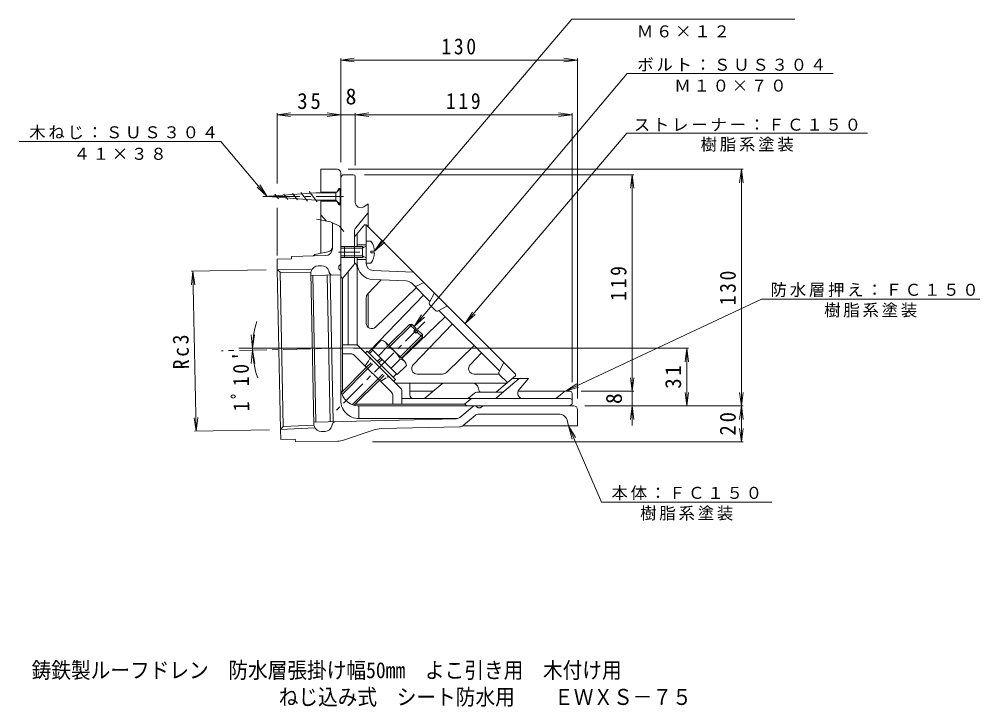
# Model space of a CAD drawing. Units: millimetres, scale not verified. Extents: x -254 to 274, y -412 to 329.
# Drawn here: x -254 to 274, y -412 to -34 of the extents above; entities that cross this region are included whole.
import ezdxf
from ezdxf.enums import TextEntityAlignment as Align

# ---------------------------------------------------------------- set-up
doc = ezdxf.new("R2010")
doc.units = ezdxf.units.MM
doc.header["$LTSCALE"] = 3
doc.linetypes.add('CHAIN1', pattern=[8, 5, -1, 1, -1])
doc.linetypes.add('DASHED1', pattern=[1.8, 1.2, -0.6])
for name, color, linetype, lineweight in [('0-0_通り芯', 3, 'Continuous', 18), ('0-1_躯体', 2, 'Continuous', 18), ('0-2_仕上', 6, 'Continuous', 18), ('0-4_その他', 7, 'Continuous', 18), ('0-5_寸法', 7, 'Continuous', 18), ('0-8', 2, 'Continuous', 18), ('0-9', 4, 'Continuous', 18), ('0-D', 2, 'Continuous', 18)]:
    doc.layers.add(name, color=color, linetype=linetype, lineweight=lineweight)
doc.layers.add('F-5_F-5ﾚｲﾔ', color=2, linetype='Continuous')
doc.styles.add('ＭＳ ゴシック', font='')
doc.styles.get('ＭＳ ゴシック').set_extended_font_data('MS Gothic')

msp = doc.modelspace()

# ---------------------------------------------------------------- linework, layer by layer
at = {"layer": '0-0_通り芯'}
for p, q in [((-88.125, -129.33), (-88.124, -116.379)), ((-79.124, -116.379), (-88.124, -116.379)), ((-77.125, -168.438), (-77.124, -118.379)), ((-79.279, -128.879), (-88.125, -128.879)), ((-79.279, -128.879), (-78.125, -126.88)), ((-77.125, -126.88), (-78.125, -126.88)), ((-78.125, -126.88), (-78.125, -127.872)), ((-88.125, -162.579), (-88.125, -133.43)), ((-79.279, -133.88), (-88.125, -133.88)), ((-79.279, -133.88), (-78.125, -135.879)), ((-78.125, -134.887), (-78.125, -135.879)), ((-77.125, -135.879), (-78.125, -135.879)), ((-84.862, -144.877), (-88.125, -141.379)), ((-81.625, -145.796), (-81.625, -159.839)), ((-91.257, -163.264), (-84.228, -161.726)), ((-104.095, -165.67), (-112.094, -165.833)), ((-111.978, -171.483), (-112.094, -165.833)), ((-85.543, -163.838), (-104.125, -164.216)), ((-104.095, -165.67), (-104.125, -164.216)), ((-77.125, -168.438), (-78.008, -169.49)), ((-110.189, -259.346), (-111.978, -171.483)), ((-111.978, -171.497), (-93.108, -171.703)), ((-111.978, -171.497), (-110.421, -172.993)), ((-108.694, -257.775), (-110.421, -172.993)), ((-110.421, -172.993), (-93.567, -173.176)), ((-93.569, -173.176), (-93.365, -172.4)), ((-93.569, -173.176), (-91.838, -256.904)), ((-87.613, -169.381), (-89.579, -169.421)), ((-83.709, -172.203), (-83.434, -173.096)), ((-78.125, -169.812), (-78.124, -170.922)), ((-77.978, -171.276), (-77.125, -172.129)), ((-77.126, -243.379), (-77.125, -172.129)), ((-93.537, -174.753), (-77.125, -174.419)), ((-90.848, -255.248), (-92.488, -174.732)), ((-82.85, -255.057), (-84.49, -174.569)), ((-81.351, -255.021), (-82.99, -174.538)), ((-76.125, -214.703), (-133.093, -214.703)), ((-2.875, -246.38), (-67.126, -246.38)), ((-67.124, -246.38), (-67.124, -253.38)), ((-11.662, -252.703), (-4.962, -247.081)), ((-2.022, -247.233), (-2.875, -246.38)), ((-0.557, -247.38), (-1.668, -247.38)), ((0.816, -246.38), (-0.236, -247.263)), ((50.875, -246.379), (0.816, -246.38)), ((-3.324, -251.581), (-9.977, -257.165)), ((42.52, -250.879), (-1.395, -250.88)), ((52.875, -248.379), (52.875, -257.379)), ((-110.189, -259.332), (-108.694, -257.775)), ((-110.189, -259.332), (-91.296, -258.356)), ((-108.694, -257.775), (-91.836, -256.904)), ((-91.872, -255.272), (-13.519, -253.404)), ((-91.838, -256.904), (-91.63, -257.58)), ((-81.734, -256.475), (-81.974, -257.383)), ((-67.126, -253.38), (-13.196, -253.379)), ((-54.849, -258.891), (-11.834, -257.866)), ((-10.267, -257.379), (52.875, -257.379)), ((47.44, -254.985), (47.875, -257.379)), ((-110.076, -264.905), (-110.189, -259.346)), ((-85.76, -260.362), (-87.725, -260.402)), ((-59.284, -259.673), (-75.67, -265.197)), ((-110.076, -264.905), (-102.078, -264.742)), ((-102.048, -266.195), (-102.078, -264.742)), ((-102.048, -266.195), (-78.661, -265.719))]:
    msp.add_line(p, q, dxfattribs=at)
at = {"layer": '0-0_通り芯', "linetype": 'CHAIN1'}
for p, q in [((-75.627, -131.38), (-119.932, -131.38)), ((-69.746, -214.573), (-142.681, -216.058))]:
    msp.add_line(p, q, dxfattribs=at)
at = {"layer": '0-0_通り芯'}
for centre, radius, start, end in [((-79.124, -118.379), 2, 0, 90), ((-91.125, -164.255), 1, 97.59474, 163.50537), ((-85.625, -159.839), 4, 271.16687, 359.99925), ((-84.625, -158.753), 3, 277.59456, 359.99953), ((-89.497, -173.42), 4, 91.16704, 165.22115), ((-87.532, -173.38), 4, 17.11235, 91.16702), ((-81.522, -172.508), 2, 197.11235, 271.16702), ((-77.625, -170.922), 0.5, 180.00107, 225), ((-77.624, -169.812), 0.5, 139.99892, 179.99681), ((-67.126, -236.38), 10, 179.9994, 270.00031), ((-67.126, -243.38), 10, 179.99928, 270.00029), ((-3.033, -249.38), 3, 90.00047, 130.00017), ((-1.668, -246.88), 0.5, 225, 269.99893), ((-0.557, -246.88), 0.5, 270.00319, 310.00108), ((50.875, -248.379), 2, 0, 90), ((-13.59, -250.405), 3, 271.3656, 310.00017), ((-1.395, -253.88), 3, 90, 130.00017), ((42.52, -255.879), 5, 10.30144, 90.00029), ((-87.807, -256.403), 4, 197.11235, 271.16628), ((-85.842, -256.363), 4, 271.16629, 345.22115), ((-79.801, -256.985), 2, 91.36562, 165.22299), ((-11.906, -254.866), 3, 271.3656, 310.00017), ((-54.492, -273.887), 15, 91.36559, 108.62988), ((-78.865, -255.721), 10, 271.16663, 288.62988)]:
    msp.add_arc(centre, radius, start, end, dxfattribs=at)
at = {"layer": '0-1_躯体'}
for p, q in [((-76.423, -119.735), (-76.125, -119.379)), ((-70.124, -119.379), (-76.125, -119.379)), ((-69.125, -134.518), (-69.124, -120.38)), ((-77.126, -236.38), (-77.124, -121.663)), ((-64.404, -136.975), (-62.125, -135.379)), ((-62.125, -147.88), (-62.125, -135.379)), ((-62.359, -140.658), (-68.923, -148.481)), ((-69.625, -168.269), (-69.625, -150.409)), ((-69.625, -150.41), (-69.625, -159.749)), ((-69.625, -164.01), (-69.625, -168.269)), ((-69.859, -168.912), (-76.125, -176.379)), ((-73.125, -212.792), (-73.125, -172.804)), ((-76.248, -176.256), (-76.125, -176.379)), ((-76.125, -176.379), (-76.125, -238.267)), ((-62.125, -203.183), (-62.125, -184.681)), ((-68.701, -212.792), (-76.125, -212.792)), ((-67.994, -213.085), (-43.831, -237.248)), ((-71.601, -217.792), (-76.125, -217.792)), ((-49.417, -238.733), (-69.479, -218.671)), ((12.494, -238.412), (20.875, -231.38)), ((17.087, -231.38), (25.875, -231.38)), ((20.78, -237.451), (25.875, -231.38)), ((-39.234, -233.88), (-39.234, -240.38)), ((-21.105, -233.88), (-30.956, -242.146)), ((-48.538, -240.855), (-48.538, -245.379)), ((-43.538, -237.955), (-43.538, -245.379)), ((-37.234, -242.38), (-43.538, -242.38)), ((-26.467, -238.38), (-39.234, -238.38)), ((-31.781, -242.38), (-37.234, -242.38)), ((-4.226, -242.38), (-31.781, -242.38)), ((-6.739, -241.912), (-3.683, -239.348)), ((-4.226, -242.38), (7.038, -242.38)), ((11.209, -238.88), (-2.397, -238.88)), ((23.078, -242.379), (7.038, -242.38)), ((8.323, -241.912), (12.494, -238.412)), ((48.875, -238.379), (20.25, -238.38)), ((48.875, -242.379), (23.078, -242.379)), ((42.502, -241.21), (45.596, -238.613)), ((49.875, -239.379), (49.875, -245.379)), ((-9.125, -245.379), (-69.007, -245.379)), ((-67.124, -246.38), (47.591, -246.379)), ((-6.108, -242.847), (-9.125, -245.379)), ((-9.004, -245.501), (-9.125, -245.379)), ((49.519, -245.677), (49.875, -245.379))]:
    msp.add_line(p, q, dxfattribs=at)
at = {"layer": '0-1_躯体', "linetype": 'CHAIN1'}
for p, q in [((-66.609, -161.88), (-78.302, -161.88)), ((-31.005, -200.259), (-79.475, -248.729))]:
    msp.add_line(p, q, dxfattribs=at)
at = {"layer": '0-1_躯体', "linetype": 'DASHED1'}
for p, q in [((-63.691, -224.46), (-61.317, -220.899)), ((-55.206, -232.945), (-51.645, -230.571))]:
    msp.add_line(p, q, dxfattribs=at)
at = {"layer": '0-1_躯体'}
for centre, radius, start, end in [((-74.124, -121.663), 3, 139.99971, 179.99899), ((-70.124, -120.38), 1, 0, 90), ((-66.125, -134.518), 3, 179.99953, 305.00427), ((-63.125, -140.015), 1, 320.0007, 0), ((-66.625, -150.41), 3, 140.0006, 180), ((-70.625, -168.269), 1, 320.00024, 0), ((-74.125, -174.137), 3, 180, 225.00249), ((-68.701, -213.792), 1, 45, 90), ((-71.601, -220.792), 3, 45, 90), ((-44.538, -237.955), 1, 0, 45), ((-69.126, -238.38), 7, 179.07674, 179.80493), ((-51.538, -240.855), 3, 0, 45), ((-37.234, -240.38), 2, 180, 270), ((-31.599, -241.38), 1, 270, 310.0004), ((-8.024, -240.38), 2, 270, 309.99985), ((-4.822, -244.38), 2, 90, 129.99994), ((-2.397, -240.88), 2, 90, 129.99985), ((7.038, -240.38), 2, 270, 310.00017), ((11.209, -236.88), 2, 270, 310.00017), ((23.078, -239.38), 3, 139.99907, 270), ((39.288, -237.38), 5, 270, 309.99895), ((46.239, -239.379), 1, 90, 129.99886), ((48.875, -239.379), 1, 0, 90), ((48.875, -243.379), 1, 0, 90), ((-6.882, -243.38), 3, 224.9977, 270), ((47.591, -243.379), 3, 270, 309.99908)]:
    msp.add_arc(centre, radius, start, end, dxfattribs=at)
at = {"layer": '0-1_躯体', "linetype": 'DASHED1'}
for centre, start, end in [((-62.149, -220.344), 326.30954, 45.0005), ((-51.09, -231.403), 45, 123.69006)]:
    msp.add_arc(centre, 1, start, end, dxfattribs=at)
at = {"layer": '0-2_仕上'}
for p, q in [((-69.625, -153.434), (-64.125, -146.88)), ((-64.125, -146.88), (-63.125, -146.88)), ((-63.125, -157.88), (-63.125, -146.88)), ((-63.125, -146.88), (18.874, -228.88)), ((-68.125, -158.879), (-68.125, -151.647)), ((-63.125, -157.88), (-68.125, -157.88)), ((-68.125, -213.141), (-68.125, -164.88)), ((-63.125, -165.88), (-68.125, -165.88)), ((-63.125, -168.031), (-63.125, -165.88)), ((-37.125, -172.88), (-59.279, -172.028)), ((-62.283, -184.845), (-54.9, -177.2)), ((-41.233, -177.725), (-59.471, -177.024)), ((-37.89, -179.186), (-28.136, -188.941)), ((-35.082, -180.482), (-31.468, -178.537)), ((-31.612, -178.614), (-31.502, -178.504)), ((-35.622, -181.455), (-58.041, -203.105)), ((-28.349, -189.337), (-25.661, -184.344)), ((-63.125, -186.929), (-63.125, -200.947)), ((-31.61, -185.467), (-61.165, -216.072)), ((-25.354, -193.844), (-28.089, -191.109)), ((-23.582, -194.104), (-18.59, -191.415)), ((-23.186, -193.89), (10.036, -227.112)), ((-19.712, -197.364), (-43.567, -220.4)), ((-15.7, -201.376), (-37.351, -223.796)), ((-19.091, -228.038), (-3.802, -213.274)), ((0.21, -217.286), (-6.077, -223.796)), ((9.822, -227.508), (12.511, -222.516)), ((-21.175, -228.88), (-35.193, -228.88)), ((-3.919, -228.88), (9.796, -228.88)), ((8.567, -238.529), (18.874, -229.88)), ((10.083, -229.28), (14.42, -233.618)), ((18.874, -228.88), (18.874, -229.88)), ((-47.125, -233.88), (13.562, -233.88)), ((-1.367, -237.674), (-1.643, -236.291)), ((0.104, -238.88), (7.603, -238.88))]:
    msp.add_line(p, q, dxfattribs=at)
at = {"layer": '0-2_仕上', "color": 4}
for p, q in [((-60.525, -155.879), (-63.125, -155.879)), ((-63.125, -155.879), (-63.125, -167.879)), ((-75.125, -158.879), (-75.125, -164.88)), ((-65.125, -158.879), (-75.125, -158.879)), ((-65.125, -159.75), (-75.125, -159.75)), ((-65.125, -159.75), (-63.253, -158.697)), ((-65.125, -158.879), (-64.362, -159.32)), ((-65.125, -158.879), (-65.125, -164.88)), ((-60.525, -162.359), (-60.525, -161.401)), ((-58.537, -161.401), (-60.525, -161.401)), ((-58.537, -162.359), (-60.525, -162.359)), ((-65.125, -164.009), (-75.125, -164.009)), ((-65.125, -164.88), (-75.125, -164.88)), ((-65.125, -164.009), (-63.253, -165.062)), ((-65.125, -164.88), (-64.362, -164.439)), ((-60.525, -167.879), (-63.125, -167.879))]:
    msp.add_line(p, q, dxfattribs=at)
at = {"layer": '0-2_仕上'}
for centre, radius, start, end in [((-66.625, -152.193), 1.5, 140.00024, 179.99966), ((-71.125, -170.339), 3, 0, 59.99167), ((-59.125, -168.031), 9, 179.99989, 267.79736), ((-59.125, -168.031), 4, 180, 267.79758), ((-41.425, -182.722), 5, 44.99969, 87.79678), ((-35.793, -179.162), 1.5, 225.00101, 298.30215), ((-60.125, -186.929), 3, 136.00031, 180), ((-27.028, -190.048), 1.5, 151.69917, 225.00067), ((-24.293, -192.783), 1.5, 225.00067, 298.29955), ((-60.125, -200.947), 3, 180, 314.00029), ((-47.125, -212.88), 21, 179.9998, 180.20361), ((-59.007, -218.156), 3, 136.00008, 157.94907), ((-35.193, -225.88), 3, 135.99957, 269.9995), ((-3.919, -225.88), 3, 135.99957, 269.9995), ((-21.175, -225.88), 3, 270, 313.99899), ((11.143, -228.219), 1.5, 151.69922, 224.99966), ((-47.125, -212.88), 21, 269.79643, 269.9998), ((-4.585, -236.88), 3, 11.30984, 90), ((13.562, -232.38), 1.5, 269.99966, 309.99969), ((0.104, -237.38), 1.5, 191.31015, 269.99966), ((7.603, -237.38), 1.5, 269.99966, 309.99969)]:
    msp.add_arc(centre, radius, start, end, dxfattribs=at)
at = {"layer": '0-2_仕上', "color": 4}
for centre, radius, start, end in [((-68.525, -161.88), 10, 2.74562, 36.86987), ((-63.375, -158.48), 0.25, 299.32918, 0), ((-68.525, -161.88), 10, 323.13013, 357.25438), ((-63.375, -165.28), 0.25, 0, 60.67082)]:
    msp.add_arc(centre, radius, start, end, dxfattribs=at)
at = {"layer": '0-4_その他'}
for p, q in [((-77.124, -56.379), (-69.689, -55.4)), ((-77.124, -55.479), (-77.124, -112.379)), ((-77.124, -56.379), (52.875, -56.379)), ((-77.124, -56.379), (-69.689, -57.358)), ((52.875, -56.379), (45.439, -55.4)), ((52.875, -56.379), (45.439, -57.358)), ((52.875, -55.479), (52.875, -242.379)), ((-112.094, -86.379), (-104.658, -85.4)), ((-112.094, -85.479), (-112.094, -124.15)), ((-77.124, -86.379), (-112.094, -86.379)), ((-112.094, -86.379), (-104.658, -87.358)), ((-77.124, -86.379), (-84.56, -85.4)), ((-77.124, -86.379), (-84.56, -87.358)), ((-77.124, -86.379), (49.875, -86.379)), ((-69.124, -86.379), (-61.689, -85.4)), ((-69.124, -86.379), (-61.689, -85.4)), ((-69.124, -85.479), (-69.124, -114.38)), ((-69.124, -86.379), (-61.689, -87.358)), ((-69.124, -86.379), (-61.689, -87.358)), ((49.875, -86.379), (42.439, -85.4)), ((49.875, -86.379), (42.439, -87.358)), ((49.875, -85.479), (49.875, -233.379)), ((143.775, -116.379), (-73.124, -116.379)), ((83.775, -119.379), (-64.124, -119.379)), ((82.875, -119.379), (81.896, -126.815)), ((82.875, -238.379), (82.875, -119.379)), ((82.875, -119.379), (83.854, -126.815)), ((142.875, -116.379), (141.896, -123.815)), ((142.875, -246.379), (142.875, -116.379)), ((142.875, -116.379), (143.854, -123.815)), ((-112.094, -137.537), (-112.094, -163.832)), ((-159.174, -172.444), (-117.977, -171.605)), ((-158.274, -172.426), (-159.101, -179.88)), ((-158.274, -172.426), (-157.144, -179.84)), ((-156.485, -260.289), (-158.274, -172.426)), ((-125.495, -214.703), (-126.366, -207.253)), ((-125.495, -214.703), (-124.408, -207.282)), ((-125.506, -215.708), (-126.224, -223.174)), ((-125.506, -215.708), (-124.268, -223.105)), ((113.775, -214.703), (-70.125, -214.703)), ((112.875, -214.703), (111.896, -222.139)), ((112.875, -246.379), (112.875, -214.703)), ((112.875, -214.703), (113.854, -222.139)), ((82.875, -238.379), (81.896, -230.944)), ((82.875, -238.379), (83.854, -230.944)), ((83.775, -238.379), (54.875, -238.379)), ((82.875, -257.2), (82.875, -238.379)), ((112.875, -246.379), (111.896, -238.944)), ((112.875, -246.379), (113.854, -238.944)), ((142.875, -246.379), (141.896, -238.944)), ((142.875, -246.379), (143.854, -238.944)), ((143.775, -246.379), (56.953, -246.379)), ((82.875, -246.379), (81.896, -253.815)), ((82.875, -246.379), (83.854, -253.815)), ((142.875, -246.379), (141.896, -253.815)), ((142.875, -266.195), (142.875, -246.379)), ((142.875, -246.379), (143.854, -253.815)), ((-156.485, -260.289), (-157.615, -252.875)), ((-156.485, -260.289), (-155.657, -252.835)), ((-157.384, -260.307), (-116.188, -259.468)), ((142.875, -266.195), (141.896, -258.759)), ((142.875, -266.195), (143.854, -258.759)), ((143.775, -266.195), (-59.761, -266.195))]:
    msp.add_line(p, q, dxfattribs=at)
msp.add_arc((-76.125, -214.703), 49.381, 162.61056, 199.29325, dxfattribs=at)
at = {"layer": '0-5_寸法'}
for p, q in [((49.74, -33.917), (-58.537, -161.401)), ((49.74, -33.917), (172.162, -33.917)), ((80.219, -63.715), (-36.779, -202.722)), ((80.219, -63.715), (193.318, -63.715)), ((79.894, -96.616), (-8.874, -201.131)), ((79.894, -96.616), (212.061, -96.616)), ((-253.654, -101.191), (-142.993, -101.191)), ((-142.993, -101.191), (-117.454, -131.26)), ((-117.454, -131.26), (-123.014, -126.226)), ((-117.454, -131.26), (-121.522, -124.959)), ((-58.537, -161.401), (-54.469, -155.099)), ((-58.537, -161.401), (-52.977, -156.367)), ((-8.874, -201.131), (-4.807, -194.83)), ((-36.779, -202.722), (-32.712, -196.421)), ((-36.779, -202.722), (-31.22, -197.688)), ((-8.874, -201.131), (-3.315, -196.097)), ((46.239, -238.379), (52.55, -234.327)), ((46.239, -238.379), (53.383, -236.098)), ((66.049, -299.295), (47.875, -257.379)), ((47.875, -257.379), (51.731, -263.812)), ((47.875, -257.379), (49.935, -264.591)), ((66.049, -299.295), (159.489, -299.295))]:
    msp.add_line(p, q, dxfattribs=at)
msp.add_lwpolyline([(46.239, -238.379), (153.851, -187.722), (273.74, -187.722)], dxfattribs=at)
at = {"layer": '0-8', "color": 7}
for p, q in [((-90.443, -143.804), (-82.661, -145.301)), ((-82.661, -145.301), (-77.725, -147.661)), ((-77.725, -147.661), (-75.348, -150.496))]:
    msp.add_line(p, q, dxfattribs=at)
at = {"layer": '0-8'}
for p, q in [((-75.126, -158.88), (-77.125, -158.88)), ((-75.126, -159.75), (-77.125, -159.75)), ((-75.126, -164.01), (-77.125, -164.01)), ((-75.126, -164.88), (-77.125, -164.88)), ((-50.868, -213.099), (-39.343, -201.573)), ((-50.161, -213.806), (-37.928, -201.573)), ((-39.343, -201.573), (-37.928, -201.573)), ((-36.338, -204.578), (-39.343, -201.573)), ((-35.63, -203.871), (-37.928, -201.573)), ((-37.045, -205.286), (-35.63, -203.871)), ((-35.984, -206.346), (-37.045, -205.286)), ((-35.984, -206.346), (-34.57, -204.932)), ((-32.272, -208.644), (-35.277, -205.639)), ((-32.272, -207.23), (-34.57, -204.932)), ((-54.895, -210.337), (-59.919, -215.361)), ((-44.504, -219.463), (-32.272, -207.23)), ((-43.797, -220.17), (-32.272, -208.644)), ((-32.272, -207.23), (-32.272, -208.644)), ((-61.263, -217.553), (-59.495, -215.786)), ((-46.06, -229.221), (-59.919, -215.361)), ((-51.425, -213.808), (-56.449, -218.832)), ((-52.527, -211.44), (-42.138, -221.829)), ((-63.667, -217.412), (-62.536, -216.281)), ((-46.979, -231.837), (-62.536, -216.281)), ((-56.932, -221.885), (-55.164, -220.117)), ((-56.224, -222.592), (-54.457, -220.824)), ((-44.506, -220.726), (-49.53, -225.751)), ((-76.775, -239.005), (-62.96, -225.19)), ((-76.422, -240.066), (-62.253, -225.897)), ((-41.036, -224.197), (-46.06, -229.221)), ((-70.744, -245.702), (-56.596, -231.554)), ((-48.252, -230.564), (-46.484, -228.797)), ((-48.111, -232.968), (-46.979, -231.837)), ((-69.676, -246.049), (-55.889, -232.261))]:
    msp.add_line(p, q, dxfattribs=at)
at = {"layer": '0-8', "linetype": 'DASHED1'}
for p, q in [((-62.96, -225.19), (-59.424, -221.655)), ((-62.253, -225.897), (-58.717, -222.362)), ((-56.596, -231.554), (-53.06, -228.019)), ((-55.889, -232.261), (-52.353, -228.726))]:
    msp.add_line(p, q, dxfattribs=at)
at = {"layer": '0-8'}
for centre, radius, start, end in [((-55.222, -214.135), 3.811, 4.92564, 85.07436), ((-57.106, -226.407), 13.822, 24.26926, 65.73074), ((-44.833, -224.524), 3.811, 4.92564, 85.07436)]:
    msp.add_arc(centre, radius, start, end, dxfattribs=at)
at = {"layer": '0-9'}
for p, q in [((-81.811, -174.514), (-81.787, -174.49)), ((-91.871, -255.285), (-91.858, -255.272))]:
    msp.add_line(p, q, dxfattribs=at)
at = {"layer": '0-D'}
for p, q in [((-90.779, -129.33), (-119.105, -131.38)), ((-90.779, -133.43), (-117.353, -131.38)), ((-111.359, -132.673), (-113.333, -130.103)), ((-106.171, -132.918), (-108.436, -129.97)), ((-100.95, -133.206), (-103.681, -129.651)), ((-95.439, -133.872), (-99.107, -129.096)), ((-90.109, -134.301), (-94.44, -128.662)), ((-79.795, -129.33), (-90.779, -129.33)), ((-77.445, -127.279), (-79.795, -129.33)), ((-79.795, -129.33), (-79.795, -133.43)), ((-77.445, -127.279), (-77.445, -135.48)), ((-79.795, -133.43), (-90.779, -133.43)), ((-79.795, -133.43), (-77.445, -135.48))]:
    msp.add_line(p, q, dxfattribs=at)

# ---------------------------------------------------------------- texts
at = {"layer": '0-4_その他', "color": 2, "style": 'ＭＳ ゴシック'}
msp.add_text('8', height=8.798, dxfattribs=at).set_placement((-74.487, -83.379), align=Align.BOTTOM_LEFT)
msp.add_text('8', height=8.798, rotation=90, dxfattribs=at).set_placement((79.875, -245.379), align=Align.BOTTOM_LEFT)
at = {"layer": '0-4_その他', "color": 2, "char_height": 8.798, "attachment_point": 7, "style": 'ＭＳ ゴシック'}
for s, insert in [('\\T1.27;\\W0.9;130', (-21.875, -53.379)), ('\\T1.27;\\W0.95;35', (-100.984, -83.379)), ('\\T1.27;\\W0.9;119', (-19.375, -83.379))]:
    msp.add_mtext(s, dxfattribs=dict(at, insert=insert))
for s, insert, rotation in [('\\T1.27;\\W0.9;119', (79.875, -188.629), 90), ('\\T1.27;\\W0.9;130', (139.875, -191.129), 90), ('\\T1.27;\\W0.9;Rc3', (-160.18, -226.167), 91.167), ("\\T1.28;\\W0.9;1ﾟ10'", (-127.216, -249.359), 90.583), ('\\T1.27;\\W0.95;31', (109.875, -236.916), 90), ('\\T1.27;\\W0.95;20', (139.875, -262.662), 90)]:
    msp.add_mtext(s, dxfattribs=dict(at, insert=insert, rotation=rotation))
at = {"layer": '0-5_寸法', "char_height": 6.598, "attachment_point": 7, "style": 'ＭＳ ゴシック'}
for s, insert in [('\\T1.17;Ｍ６×１２', (85.451, -44.019)), ('\\T1.17;ボルト：ＳＵＳ３０４', (85.689, -62.613)), ('\\T1.17;Ｍ１０×７０', (106.018, -73.817)), ('\\T1.17;ストレーナー：ＦＣ１５０', (83.727, -95.514)), ('\\T1.17;木ねじ：ＳＵＳ３０４', (-248.183, -100.089)), ('\\T1.17;樹脂系塗装', (120.477, -106.719)), ('\\T1.17;４１×３８', (-223.823, -111.293)), ('\\T1.17;防水層押え：ＦＣ１５０', (158.848, -186.62)), ('\\T1.17;樹脂系塗装', (188.295, -197.824)), ('\\T1.17;本体：ＦＣ１５０', (71.519, -298.193)), ('\\T1.17;樹脂系塗装', (87.269, -309.397))]:
    msp.add_mtext(s, dxfattribs=dict(at, insert=insert))
at = {"layer": 'F-5_F-5ﾚｲﾔ', "style": 'ＭＳ ゴシック', "width": 0.9}
for s, p in [('鋳鉄製ルーフドレン\u3000防水層張掛け幅50mm\u3000よこ引き用\u3000木付け用', (-246.828, -398.63)), ('ねじ込み式\u3000シート防水用\u3000\u3000ＥＷＸＳ－７５', (-111.178, -413.332))]:
    msp.add_text(s, height=8.798, dxfattribs=at).set_placement(p, align=Align.BOTTOM_LEFT)

doc.saveas('drawing.dxf')
